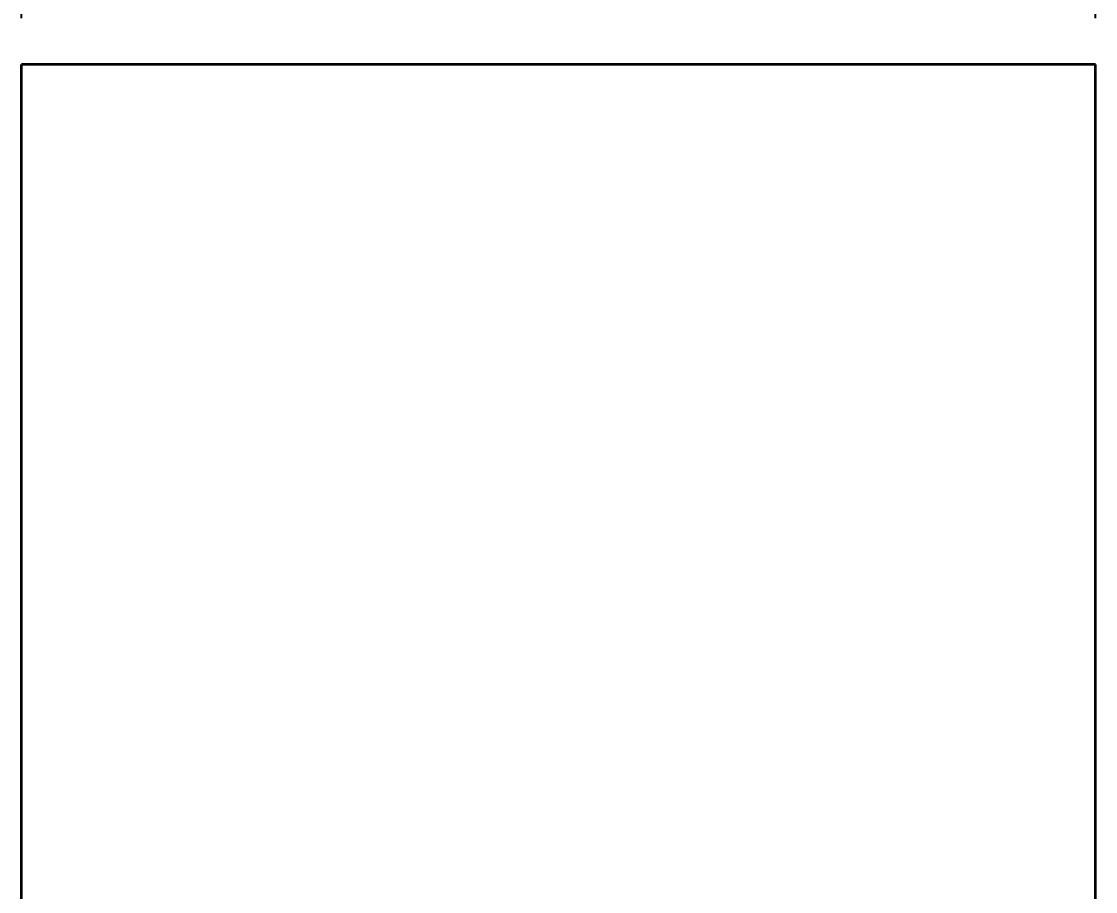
# Model space of a CAD drawing. Header units: millimetres. Extents: x -148 to 148, y -105 to 105.
# Drawn here: x -45.45 to -30.95, y 68.76 to 80.51 of the extents above; entities that cross this region are included whole.
import ezdxf

# ---------------------------------------------------------------- set-up
doc = ezdxf.new("R2010")
doc.units = ezdxf.units.MM
doc.header["$PDSIZE"] = -5
doc.layers.add('尺寸线层', color=3, linetype='Continuous', lineweight=18)
doc.layers.add('粗实线层', color=7, linetype='Continuous', lineweight=35)
doc.styles.get("Standard").update_dxf_attribs({"font": 'txt.shx'})
doc.dimstyles.get("Standard").update_dxf_attribs({"dimtxt": 0.18, "dimasz": 0.18, "dimexe": 0.18, "dimexo": 0.0625, "dimgap": 0.09, "dimtad": 0, "dimtih": 1, "dimtoh": 1, "dimdec": 4, "dimzin": 0, "dimdsep": 46, "dimtxsty": 'Standard', "dimcen": 0.09, "dimdle": 0.36, "dimadec": 0, "dimazin": 0, "dimtfac": 1, "dimtdec": 4, "dimtofl": 0, "dimtmove": 0, "dimatfit": 3, "dimfxl": 1, "dimtolj": 1, "dimarcsym": 0})

# ---------------------------------------------------------------- blocks, each defined once
blk = doc.blocks.new('*X12')
at = {"layer": 'Defpoints', "color": 0, "transparency": 16777216}
for p in [(-30.946, 84.034), (-45.446, 79.927), (-30.946, 79.927)]:
    blk.add_point(p, dxfattribs=at)
at = {"layer": '尺寸线层', "color": 0, "linetype": 'Continuous', "lineweight": -2, "transparency": 16777216}
for p, q in [((-45.446, 80.552), (-45.446, 85.284)), ((-30.946, 80.552), (-30.946, 85.284)), ((-42.946, 84.034), (-33.446, 84.034))]:
    blk.add_line(p, q, dxfattribs=at)
at = {"layer": '尺寸线层', "color": 0, "transparency": 16777216}
for points in [[(-42.946, 84.45), (-42.946, 83.617), (-45.446, 84.034)], [(-33.446, 84.45), (-33.446, 83.617), (-30.946, 84.034)]]:
    blk.add_solid(points, dxfattribs=at)
at = {"layer": '尺寸线层', "color": 0, "transparency": 16777216, "insert": (-39.236, 89.081), "char_height": 2.5, "width": 9.64286, "attachment_point": 5, "bg_fill": 3, "box_fill_scale": 1.1, "bg_fill_color": 256, "bg_fill_true_color": 13158600, "bg_fill_transparency": 0}
blk.add_mtext('\\A1;14,5', dxfattribs=at)

msp = doc.modelspace()

# ---------------------------------------------------------------- linework, layer by layer
at = {"layer": '粗实线层', "color": 7, "lineweight": 35, "ltscale": 0.4075}
for p, q in [((-45.446, 63.627), (-45.446, 79.927)), ((-30.946, 63.627), (-30.946, 79.927))]:
    msp.add_line(p, q, dxfattribs=at)
at = {"layer": '粗实线层', "color": 7, "lineweight": 35, "ltscale": 0.3625}
msp.add_line((-30.946, 79.927), (-45.446, 79.927), dxfattribs=at)
at = {"layer": '粗实线层', "color": 7, "lineweight": 35, "ltscale": 0.00236}
msp.add_line((-42.538, 79.927), (-42.632, 79.927), dxfattribs=at)
at = {"layer": '粗实线层', "color": 7, "lineweight": 35, "ltscale": 0.000133133}
msp.add_line((-42.533, 79.927), (-42.538, 79.927), dxfattribs=at)
at = {"layer": '粗实线层', "color": 7, "lineweight": 35, "ltscale": 0.000124359}
msp.add_line((-42.528, 79.927), (-42.533, 79.927), dxfattribs=at)
at = {"layer": '粗实线层', "color": 7, "lineweight": 35, "ltscale": 0.000115967}
msp.add_line((-42.523, 79.927), (-42.528, 79.927), dxfattribs=at)
at = {"layer": '粗实线层', "color": 7, "lineweight": 35, "ltscale": 0.000107193}
msp.add_line((-42.519, 79.927), (-42.523, 79.927), dxfattribs=at)
at = {"layer": '粗实线层', "color": 7, "lineweight": 35, "ltscale": 9.86099e-05}
for p, q in [((-42.515, 79.927), (-42.519, 79.927)), ((-37.839, 79.927), (-37.842, 79.927))]:
    msp.add_line(p, q, dxfattribs=at)
at = {"layer": '粗实线层', "color": 7, "lineweight": 35, "ltscale": 9.02176e-05}
msp.add_line((-42.511, 79.927), (-42.515, 79.927), dxfattribs=at)
at = {"layer": '粗实线层', "color": 7, "lineweight": 35, "ltscale": 8.14438e-05}
msp.add_line((-42.508, 79.927), (-42.511, 79.927), dxfattribs=at)
at = {"layer": '粗实线层', "color": 7, "lineweight": 35, "ltscale": 7.30515e-05}
msp.add_line((-42.505, 79.927), (-42.508, 79.927), dxfattribs=at)
at = {"layer": '粗实线层', "color": 7, "lineweight": 35, "ltscale": 6.42777e-05}
msp.add_line((-42.503, 79.927), (-42.505, 79.927), dxfattribs=at)
at = {"layer": '粗实线层', "color": 7, "lineweight": 35, "ltscale": 5.58853e-05}
msp.add_line((-42.5, 79.927), (-42.503, 79.927), dxfattribs=at)
at = {"layer": '粗实线层', "color": 7, "lineweight": 35, "ltscale": 5.18799e-05}
msp.add_line((-42.498, 79.927), (-42.5, 79.927), dxfattribs=at)
at = {"layer": '粗实线层', "color": 7, "lineweight": 35, "ltscale": 5.26428e-05}
msp.add_line((-42.496, 79.927), (-42.498, 79.927), dxfattribs=at)
at = {"layer": '粗实线层', "color": 7, "lineweight": 35, "ltscale": 5.37872e-05}
msp.add_line((-42.494, 79.927), (-42.496, 79.927), dxfattribs=at)
at = {"layer": '粗实线层', "color": 7, "lineweight": 35, "ltscale": 5.43594e-05}
msp.add_line((-42.492, 79.927), (-42.494, 79.927), dxfattribs=at)
at = {"layer": '粗实线层', "color": 7, "lineweight": 35, "ltscale": 5.55038e-05}
msp.add_line((-42.49, 79.927), (-42.492, 79.927), dxfattribs=at)
at = {"layer": '粗实线层', "color": 7, "lineweight": 35, "ltscale": 5.6076e-05}
msp.add_line((-42.487, 79.927), (-42.49, 79.927), dxfattribs=at)
at = {"layer": '粗实线层', "color": 7, "lineweight": 35, "ltscale": 5.70297e-05}
for p, q in [((-42.485, 79.927), (-42.487, 79.927)), ((-37.739, 79.927), (-37.741, 79.927)), ((-35.754, 79.927), (-35.757, 79.927))]:
    msp.add_line(p, q, dxfattribs=at)
at = {"layer": '粗实线层', "color": 7, "lineweight": 35, "ltscale": 5.79834e-05}
msp.add_line((-42.483, 79.927), (-42.485, 79.927), dxfattribs=at)
at = {"layer": '粗实线层', "color": 7, "lineweight": 35, "ltscale": 5.87463e-05}
msp.add_line((-42.48, 79.927), (-42.483, 79.927), dxfattribs=at)
at = {"layer": '粗实线层', "color": 7, "lineweight": 35, "ltscale": 5.97e-05}
msp.add_line((-42.478, 79.927), (-42.48, 79.927), dxfattribs=at)
at = {"layer": '粗实线层', "color": 7, "lineweight": 35, "ltscale": 0.009483}
msp.add_line((-42.099, 79.927), (-42.478, 79.927), dxfattribs=at)
at = {"layer": '粗实线层', "color": 7, "lineweight": 35, "ltscale": 0.001244}
msp.add_line((-42.049, 79.927), (-42.099, 79.927), dxfattribs=at)
at = {"layer": '粗实线层', "color": 7, "lineweight": 35, "ltscale": 0.009612}
msp.add_line((-41.664, 79.927), (-42.049, 79.927), dxfattribs=at)
at = {"layer": '粗实线层', "color": 7, "lineweight": 35, "ltscale": 0.000120163}
msp.add_line((-41.66, 79.927), (-41.664, 79.927), dxfattribs=at)
at = {"layer": '粗实线层', "color": 7, "lineweight": 35, "ltscale": 0.000137329}
for p, q in [((-41.654, 79.927), (-41.66, 79.927)), ((-37.968, 79.927), (-37.974, 79.927)), ((-37.895, 79.927), (-37.9, 79.927))]:
    msp.add_line(p, q, dxfattribs=at)
at = {"layer": '粗实线层', "color": 7, "lineweight": 35, "ltscale": 0.000154305}
for p, q in [((-41.648, 79.927), (-41.654, 79.927)), ((-37.509, 79.927), (-37.515, 79.927))]:
    msp.add_line(p, q, dxfattribs=at)
at = {"layer": '粗实线层', "color": 7, "lineweight": 35, "ltscale": 0.000171661}
msp.add_line((-41.641, 79.927), (-41.648, 79.927), dxfattribs=at)
at = {"layer": '粗实线层', "color": 7, "lineweight": 35, "ltscale": 0.000188828}
msp.add_line((-41.634, 79.927), (-41.641, 79.927), dxfattribs=at)
at = {"layer": '粗实线层', "color": 7, "lineweight": 35, "ltscale": 0.000205994}
for p, q in [((-41.625, 79.927), (-41.634, 79.927)), ((-39.559, 79.927), (-39.568, 79.927))]:
    msp.add_line(p, q, dxfattribs=at)
at = {"layer": '粗实线层', "color": 7, "lineweight": 35, "ltscale": 0.00022316}
msp.add_line((-41.616, 79.927), (-41.625, 79.927), dxfattribs=at)
at = {"layer": '粗实线层', "color": 7, "lineweight": 35, "ltscale": 0.000240326}
msp.add_line((-41.607, 79.927), (-41.616, 79.927), dxfattribs=at)
at = {"layer": '粗实线层', "color": 7, "lineweight": 35, "ltscale": 0.000257301}
msp.add_line((-41.597, 79.927), (-41.607, 79.927), dxfattribs=at)
at = {"layer": '粗实线层', "color": 7, "lineweight": 35, "ltscale": 0.000274658}
msp.add_line((-41.586, 79.927), (-41.597, 79.927), dxfattribs=at)
at = {"layer": '粗实线层', "color": 7, "lineweight": 35, "ltscale": 0.002703}
msp.add_line((-41.477, 79.927), (-41.586, 79.927), dxfattribs=at)
at = {"layer": '粗实线层', "color": 7, "lineweight": 35, "ltscale": 2.91824e-05}
for p, q in [((-41.092, 79.927), (-41.093, 79.927)), ((-34.311, 79.927), (-34.312, 79.927))]:
    msp.add_line(p, q, dxfattribs=at)
at = {"layer": '粗实线层', "color": 7, "lineweight": 35, "ltscale": 8.75473e-05}
for p, q in [((-41.089, 79.927), (-41.092, 79.927)), ((-34.312, 79.927), (-34.316, 79.927))]:
    msp.add_line(p, q, dxfattribs=at)
at = {"layer": '粗实线层', "color": 7, "lineweight": 35, "ltscale": 0.000145912}
for p, q in [((-41.083, 79.927), (-41.089, 79.927)), ((-34.316, 79.927), (-34.322, 79.927))]:
    msp.add_line(p, q, dxfattribs=at)
at = {"layer": '粗实线层', "color": 7, "lineweight": 35, "ltscale": 0.000203896}
msp.add_line((-41.075, 79.927), (-41.083, 79.927), dxfattribs=at)
at = {"layer": '粗实线层', "color": 7, "lineweight": 35, "ltscale": 0.000262642}
msp.add_line((-41.064, 79.927), (-41.075, 79.927), dxfattribs=at)
at = {"layer": '粗实线层', "color": 7, "lineweight": 35, "ltscale": 0.000320816}
for p, q in [((-41.051, 79.927), (-41.064, 79.927)), ((-34.34, 79.927), (-34.353, 79.927))]:
    msp.add_line(p, q, dxfattribs=at)
at = {"layer": '粗实线层', "color": 7, "lineweight": 35, "ltscale": 0.00037899}
msp.add_line((-41.036, 79.927), (-41.051, 79.927), dxfattribs=at)
at = {"layer": '粗实线层', "color": 7, "lineweight": 35, "ltscale": 0.000437546}
for p, q in [((-41.019, 79.927), (-41.036, 79.927)), ((-34.368, 79.927), (-34.386, 79.927))]:
    msp.add_line(p, q, dxfattribs=at)
at = {"layer": '粗实线层', "color": 7, "lineweight": 35, "ltscale": 0.00049572}
msp.add_line((-40.999, 79.927), (-41.019, 79.927), dxfattribs=at)
at = {"layer": '粗实线层', "color": 7, "lineweight": 35, "ltscale": 0.000536346}
msp.add_line((-40.981, 79.927), (-41.002, 79.927), dxfattribs=at)
at = {"layer": '粗实线层', "color": 7, "lineweight": 35, "ltscale": 0.002022}
msp.add_line((-40.9, 79.927), (-40.981, 79.927), dxfattribs=at)
at = {"layer": '粗实线层', "color": 7, "lineweight": 35, "ltscale": 0.001937}
msp.add_line((-40.822, 79.927), (-40.9, 79.927), dxfattribs=at)
at = {"layer": '粗实线层', "color": 7, "lineweight": 35, "ltscale": 0.001852}
msp.add_line((-40.748, 79.927), (-40.822, 79.927), dxfattribs=at)
at = {"layer": '粗实线层', "color": 7, "lineweight": 35, "ltscale": 0.001767}
msp.add_line((-40.678, 79.927), (-40.748, 79.927), dxfattribs=at)
at = {"layer": '粗实线层', "color": 7, "lineweight": 35, "ltscale": 0.001682}
msp.add_line((-40.61, 79.927), (-40.678, 79.927), dxfattribs=at)
at = {"layer": '粗实线层', "color": 7, "lineweight": 35, "ltscale": 0.001597}
msp.add_line((-40.546, 79.927), (-40.61, 79.927), dxfattribs=at)
at = {"layer": '粗实线层', "color": 7, "lineweight": 35, "ltscale": 0.001511}
msp.add_line((-40.486, 79.927), (-40.546, 79.927), dxfattribs=at)
at = {"layer": '粗实线层', "color": 7, "lineweight": 35, "ltscale": 0.001426}
msp.add_line((-40.429, 79.927), (-40.486, 79.927), dxfattribs=at)
at = {"layer": '粗实线层', "color": 7, "lineweight": 35, "ltscale": 0.001341}
msp.add_line((-40.375, 79.927), (-40.429, 79.927), dxfattribs=at)
at = {"layer": '粗实线层', "color": 7, "lineweight": 35, "ltscale": 0.001256}
msp.add_line((-40.325, 79.927), (-40.375, 79.927), dxfattribs=at)
at = {"layer": '粗实线层', "color": 7, "lineweight": 35, "ltscale": 0.001153}
msp.add_line((-40.279, 79.927), (-40.325, 79.927), dxfattribs=at)
at = {"layer": '粗实线层', "color": 7, "lineweight": 35, "ltscale": 0.001031}
msp.add_line((-40.238, 79.927), (-40.279, 79.927), dxfattribs=at)
at = {"layer": '粗实线层', "color": 7, "lineweight": 35, "ltscale": 0.000909996}
msp.add_line((-40.201, 79.927), (-40.238, 79.927), dxfattribs=at)
at = {"layer": '粗实线层', "color": 7, "lineweight": 35, "ltscale": 0.000788689}
msp.add_line((-40.17, 79.927), (-40.201, 79.927), dxfattribs=at)
at = {"layer": '粗实线层', "color": 7, "lineweight": 35, "ltscale": 0.000667572}
msp.add_line((-40.143, 79.927), (-40.17, 79.927), dxfattribs=at)
at = {"layer": '粗实线层', "color": 7, "lineweight": 35, "ltscale": 0.000546074}
msp.add_line((-40.121, 79.927), (-40.143, 79.927), dxfattribs=at)
at = {"layer": '粗实线层', "color": 7, "lineweight": 35, "ltscale": 0.000424767}
msp.add_line((-40.104, 79.927), (-40.121, 79.927), dxfattribs=at)
at = {"layer": '粗实线层', "color": 7, "lineweight": 35, "ltscale": 0.000303268}
msp.add_line((-40.092, 79.927), (-40.104, 79.927), dxfattribs=at)
at = {"layer": '粗实线层', "color": 7, "lineweight": 35, "ltscale": 0.000181961}
msp.add_line((-40.085, 79.927), (-40.092, 79.927), dxfattribs=at)
at = {"layer": '粗实线层', "color": 7, "lineweight": 35, "ltscale": 6.08444e-05}
msp.add_line((-40.082, 79.927), (-40.085, 79.927), dxfattribs=at)
at = {"layer": '粗实线层', "color": 7, "lineweight": 35, "ltscale": 3.03268e-05}
for p, q in [((-39.797, 79.927), (-39.798, 79.927)), ((-37.733, 79.927), (-37.734, 79.927))]:
    msp.add_line(p, q, dxfattribs=at)
at = {"layer": '粗实线层', "color": 7, "lineweight": 35, "ltscale": 5.0354e-05}
for p, q in [((-39.794, 79.927), (-39.797, 79.927)), ((-37.737, 79.927), (-37.739, 79.927))]:
    msp.add_line(p, q, dxfattribs=at)
at = {"layer": '粗实线层', "color": 7, "lineweight": 35, "ltscale": 7.01904e-05}
msp.add_line((-39.792, 79.927), (-39.794, 79.927), dxfattribs=at)
at = {"layer": '粗实线层', "color": 7, "lineweight": 35, "ltscale": 9.05991e-05}
for p, q in [((-39.788, 79.927), (-39.792, 79.927)), ((-39.274, 79.927), (-39.278, 79.927))]:
    msp.add_line(p, q, dxfattribs=at)
at = {"layer": '粗实线层', "color": 7, "lineweight": 35, "ltscale": 0.000110626}
for p, q in [((-39.784, 79.927), (-39.788, 79.927)), ((-39.529, 79.927), (-39.534, 79.927)), ((-39.294, 79.927), (-39.298, 79.927)), ((-37.951, 79.927), (-37.955, 79.927)), ((-37.875, 79.927), (-37.88, 79.927))]:
    msp.add_line(p, q, dxfattribs=at)
at = {"layer": '粗实线层', "color": 7, "lineweight": 35, "ltscale": 0.000130653}
for p, q in [((-39.778, 79.927), (-39.784, 79.927)), ((-39.534, 79.927), (-39.539, 79.927)), ((-37.889, 79.927), (-37.895, 79.927))]:
    msp.add_line(p, q, dxfattribs=at)
at = {"layer": '粗实线层', "color": 7, "lineweight": 35, "ltscale": 0.000150871}
for p, q in [((-39.772, 79.927), (-39.778, 79.927)), ((-39.539, 79.927), (-39.545, 79.927)), ((-37.906, 79.927), (-37.912, 79.927))]:
    msp.add_line(p, q, dxfattribs=at)
at = {"layer": '粗实线层', "color": 7, "lineweight": 35, "ltscale": 0.000171089}
for p, q in [((-39.766, 79.927), (-39.772, 79.927)), ((-39.545, 79.927), (-39.552, 79.927))]:
    msp.add_line(p, q, dxfattribs=at)
at = {"layer": '粗实线层', "color": 7, "lineweight": 35, "ltscale": 0.000191116}
msp.add_line((-39.758, 79.927), (-39.766, 79.927), dxfattribs=at)
at = {"layer": '粗实线层', "color": 7, "lineweight": 35, "ltscale": 0.000205803}
msp.add_line((-39.75, 79.927), (-39.758, 79.927), dxfattribs=at)
at = {"layer": '粗实线层', "color": 7, "lineweight": 35, "ltscale": 0.000215149}
for p, q in [((-39.741, 79.927), (-39.75, 79.927)), ((-39.568, 79.927), (-39.576, 79.927))]:
    msp.add_line(p, q, dxfattribs=at)
at = {"layer": '粗实线层', "color": 7, "lineweight": 35, "ltscale": 0.000224495}
msp.add_line((-39.732, 79.927), (-39.741, 79.927), dxfattribs=at)
at = {"layer": '粗实线层', "color": 7, "lineweight": 35, "ltscale": 0.000234032}
for p, q in [((-39.723, 79.927), (-39.732, 79.927)), ((-39.585, 79.927), (-39.595, 79.927))]:
    msp.add_line(p, q, dxfattribs=at)
at = {"layer": '粗实线层', "color": 7, "lineweight": 35, "ltscale": 0.000243378}
msp.add_line((-39.713, 79.927), (-39.723, 79.927), dxfattribs=at)
at = {"layer": '粗实线层', "color": 7, "lineweight": 35, "ltscale": 0.000252724}
for p, q in [((-39.703, 79.927), (-39.713, 79.927)), ((-39.604, 79.927), (-39.614, 79.927))]:
    msp.add_line(p, q, dxfattribs=at)
at = {"layer": '粗实线层', "color": 7, "lineweight": 35, "ltscale": 0.00026226}
for p, q in [((-39.692, 79.927), (-39.703, 79.927)), ((-39.614, 79.927), (-39.625, 79.927))]:
    msp.add_line(p, q, dxfattribs=at)
at = {"layer": '粗实线层', "color": 7, "lineweight": 35, "ltscale": 0.000271416}
for p, q in [((-39.682, 79.927), (-39.692, 79.927)), ((-39.625, 79.927), (-39.636, 79.927))]:
    msp.add_line(p, q, dxfattribs=at)
at = {"layer": '粗实线层', "color": 7, "lineweight": 35, "ltscale": 0.000280952}
for p, q in [((-39.67, 79.927), (-39.682, 79.927)), ((-39.636, 79.927), (-39.647, 79.927))]:
    msp.add_line(p, q, dxfattribs=at)
at = {"layer": '粗实线层', "color": 7, "lineweight": 35, "ltscale": 0.000290298}
for p, q in [((-39.659, 79.927), (-39.67, 79.927)), ((-39.647, 79.927), (-39.659, 79.927))]:
    msp.add_line(p, q, dxfattribs=at)
at = {"layer": '粗实线层', "color": 7, "lineweight": 35, "ltscale": 0.000243187}
msp.add_line((-39.595, 79.927), (-39.604, 79.927), dxfattribs=at)
at = {"layer": '粗实线层', "color": 7, "lineweight": 35, "ltscale": 0.000224686}
msp.add_line((-39.576, 79.927), (-39.585, 79.927), dxfattribs=at)
at = {"layer": '粗实线层', "color": 7, "lineweight": 35, "ltscale": 0.000190926}
msp.add_line((-39.552, 79.927), (-39.559, 79.927), dxfattribs=at)
at = {"layer": '粗实线层', "color": 7, "lineweight": 35, "ltscale": 9.04083e-05}
for p, q in [((-39.526, 79.927), (-39.529, 79.927)), ((-37.459, 79.927), (-37.463, 79.927))]:
    msp.add_line(p, q, dxfattribs=at)
at = {"layer": '粗实线层', "color": 7, "lineweight": 35, "ltscale": 7.05719e-05}
msp.add_line((-39.523, 79.927), (-39.526, 79.927), dxfattribs=at)
at = {"layer": '粗实线层', "color": 7, "lineweight": 35, "ltscale": 5.01633e-05}
msp.add_line((-39.521, 79.927), (-39.523, 79.927), dxfattribs=at)
at = {"layer": '粗实线层', "color": 7, "lineweight": 35, "ltscale": 3.01361e-05}
msp.add_line((-39.52, 79.927), (-39.521, 79.927), dxfattribs=at)
at = {"layer": '粗实线层', "color": 7, "lineweight": 35, "ltscale": 2.61307e-05}
msp.add_line((-39.341, 79.927), (-39.342, 79.927), dxfattribs=at)
at = {"layer": '粗实线层', "color": 7, "lineweight": 35, "ltscale": 4.36783e-05}
msp.add_line((-39.339, 79.927), (-39.341, 79.927), dxfattribs=at)
at = {"layer": '粗实线层', "color": 7, "lineweight": 35, "ltscale": 6.10352e-05}
msp.add_line((-39.337, 79.927), (-39.339, 79.927), dxfattribs=at)
at = {"layer": '粗实线层', "color": 7, "lineweight": 35, "ltscale": 7.82013e-05}
msp.add_line((-39.334, 79.927), (-39.337, 79.927), dxfattribs=at)
at = {"layer": '粗实线层', "color": 7, "lineweight": 35, "ltscale": 9.59396e-05}
msp.add_line((-39.33, 79.927), (-39.334, 79.927), dxfattribs=at)
at = {"layer": '粗实线层', "color": 7, "lineweight": 35, "ltscale": 0.000113297}
for p, q in [((-39.325, 79.927), (-39.33, 79.927)), ((-37.942, 79.927), (-37.946, 79.927))]:
    msp.add_line(p, q, dxfattribs=at)
at = {"layer": '粗实线层', "color": 7, "lineweight": 35, "ltscale": 0.000130844}
msp.add_line((-39.32, 79.927), (-39.325, 79.927), dxfattribs=at)
at = {"layer": '粗实线层', "color": 7, "lineweight": 35, "ltscale": 0.00014801}
msp.add_line((-39.314, 79.927), (-39.32, 79.927), dxfattribs=at)
at = {"layer": '粗实线层', "color": 7, "lineweight": 35, "ltscale": 0.000165749}
msp.add_line((-39.307, 79.927), (-39.314, 79.927), dxfattribs=at)
at = {"layer": '粗实线层', "color": 7, "lineweight": 35, "ltscale": 0.000118637}
for p, q in [((-39.303, 79.927), (-39.307, 79.927)), ((-37.923, 79.927), (-37.928, 79.927))]:
    msp.add_line(p, q, dxfattribs=at)
at = {"layer": '粗实线层', "color": 7, "lineweight": 35, "ltscale": 0.000114632}
for p, q in [((-39.298, 79.927), (-39.303, 79.927)), ((-37.937, 79.927), (-37.942, 79.927))]:
    msp.add_line(p, q, dxfattribs=at)
at = {"layer": '粗实线层', "color": 7, "lineweight": 35, "ltscale": 0.000106621}
msp.add_line((-39.289, 79.927), (-39.294, 79.927), dxfattribs=at)
at = {"layer": '粗实线层', "color": 7, "lineweight": 35, "ltscale": 0.000102615}
for p, q in [((-39.285, 79.927), (-39.289, 79.927)), ((-37.851, 79.927), (-37.855, 79.927))]:
    msp.add_line(p, q, dxfattribs=at)
at = {"layer": '粗实线层', "color": 7, "lineweight": 35, "ltscale": 9.84192e-05}
msp.add_line((-39.281, 79.927), (-39.285, 79.927), dxfattribs=at)
at = {"layer": '粗实线层', "color": 7, "lineweight": 35, "ltscale": 9.46045e-05}
for p, q in [((-39.278, 79.927), (-39.281, 79.927)), ((-37.827, 79.927), (-37.831, 79.927))]:
    msp.add_line(p, q, dxfattribs=at)
at = {"layer": '粗实线层', "color": 7, "lineweight": 35, "ltscale": 8.64029e-05}
msp.add_line((-39.27, 79.927), (-39.274, 79.927), dxfattribs=at)
at = {"layer": '粗实线层', "color": 7, "lineweight": 35, "ltscale": 8.23975e-05}
msp.add_line((-39.267, 79.927), (-39.27, 79.927), dxfattribs=at)
at = {"layer": '粗实线层', "color": 7, "lineweight": 35, "ltscale": 0.00013485}
msp.add_line((-39.262, 79.927), (-39.267, 79.927), dxfattribs=at)
at = {"layer": '粗实线层', "color": 7, "lineweight": 35, "ltscale": 0.000135994}
msp.add_line((-39.256, 79.927), (-39.262, 79.927), dxfattribs=at)
at = {"layer": '粗实线层', "color": 7, "lineweight": 35, "ltscale": 0.00013752}
msp.add_line((-39.251, 79.927), (-39.256, 79.927), dxfattribs=at)
at = {"layer": '粗实线层', "color": 7, "lineweight": 35, "ltscale": 0.000138855}
msp.add_line((-39.245, 79.927), (-39.251, 79.927), dxfattribs=at)
at = {"layer": '粗实线层', "color": 7, "lineweight": 35, "ltscale": 0.000139999}
msp.add_line((-39.24, 79.927), (-39.245, 79.927), dxfattribs=at)
at = {"layer": '粗实线层', "color": 7, "lineweight": 35, "ltscale": 0.000141525}
msp.add_line((-39.234, 79.927), (-39.24, 79.927), dxfattribs=at)
at = {"layer": '粗实线层', "color": 7, "lineweight": 35, "ltscale": 0.00014286}
msp.add_line((-39.228, 79.927), (-39.234, 79.927), dxfattribs=at)
at = {"layer": '粗实线层', "color": 7, "lineweight": 35, "ltscale": 0.000144005}
msp.add_line((-39.223, 79.927), (-39.228, 79.927), dxfattribs=at)
at = {"layer": '粗实线层', "color": 7, "lineweight": 35, "ltscale": 0.000145531}
msp.add_line((-39.217, 79.927), (-39.223, 79.927), dxfattribs=at)
at = {"layer": '粗实线层', "color": 7, "lineweight": 35, "ltscale": 0.000146866}
msp.add_line((-39.211, 79.927), (-39.217, 79.927), dxfattribs=at)
at = {"layer": '粗实线层', "color": 7, "lineweight": 35, "ltscale": 0.000164223}
msp.add_line((-39.204, 79.927), (-39.211, 79.927), dxfattribs=at)
at = {"layer": '粗实线层', "color": 7, "lineweight": 35, "ltscale": 0.000197792}
for p, q in [((-39.196, 79.927), (-39.204, 79.927)), ((-37.987, 79.927), (-37.995, 79.927))]:
    msp.add_line(p, q, dxfattribs=at)
at = {"layer": '粗实线层', "color": 7, "lineweight": 35, "ltscale": 0.000231361}
msp.add_line((-39.187, 79.927), (-39.196, 79.927), dxfattribs=at)
at = {"layer": '粗实线层', "color": 7, "lineweight": 35, "ltscale": 0.00026474}
msp.add_line((-39.176, 79.927), (-39.187, 79.927), dxfattribs=at)
at = {"layer": '粗实线层', "color": 7, "lineweight": 35, "ltscale": 0.000298309}
for p, q in [((-39.165, 79.927), (-39.176, 79.927)), ((-38.035, 79.927), (-38.047, 79.927))]:
    msp.add_line(p, q, dxfattribs=at)
at = {"layer": '粗实线层', "color": 7, "lineweight": 35, "ltscale": 0.000331879}
msp.add_line((-39.151, 79.927), (-39.165, 79.927), dxfattribs=at)
at = {"layer": '粗实线层', "color": 7, "lineweight": 35, "ltscale": 0.000365448}
msp.add_line((-39.137, 79.927), (-39.151, 79.927), dxfattribs=at)
at = {"layer": '粗实线层', "color": 7, "lineweight": 35, "ltscale": 0.000398827}
msp.add_line((-39.121, 79.927), (-39.137, 79.927), dxfattribs=at)
at = {"layer": '粗实线层', "color": 7, "lineweight": 35, "ltscale": 0.000432396}
msp.add_line((-39.103, 79.927), (-39.121, 79.927), dxfattribs=at)
at = {"layer": '粗实线层', "color": 7, "lineweight": 35, "ltscale": 0.000465965}
msp.add_line((-39.085, 79.927), (-39.103, 79.927), dxfattribs=at)
at = {"layer": '粗实线层', "color": 7, "lineweight": 35, "ltscale": 0.025946}
msp.add_line((-38.047, 79.927), (-39.085, 79.927), dxfattribs=at)
at = {"layer": '粗实线层', "color": 7, "lineweight": 35, "ltscale": 0.000278282}
msp.add_line((-38.024, 79.927), (-38.035, 79.927), dxfattribs=at)
at = {"layer": '粗实线层', "color": 7, "lineweight": 35, "ltscale": 0.000258064}
msp.add_line((-38.014, 79.927), (-38.024, 79.927), dxfattribs=at)
at = {"layer": '粗实线层', "color": 7, "lineweight": 35, "ltscale": 0.000238037}
msp.add_line((-38.004, 79.927), (-38.014, 79.927), dxfattribs=at)
at = {"layer": '粗实线层', "color": 7, "lineweight": 35, "ltscale": 0.000217819}
msp.add_line((-37.995, 79.927), (-38.004, 79.927), dxfattribs=at)
at = {"layer": '粗实线层', "color": 7, "lineweight": 35, "ltscale": 0.000177765}
msp.add_line((-37.98, 79.927), (-37.987, 79.927), dxfattribs=at)
at = {"layer": '粗实线层', "color": 7, "lineweight": 35, "ltscale": 0.000157547}
for p, q in [((-37.974, 79.927), (-37.98, 79.927)), ((-37.912, 79.927), (-37.918, 79.927))]:
    msp.add_line(p, q, dxfattribs=at)
at = {"layer": '粗实线层', "color": 7, "lineweight": 35, "ltscale": 0.000117302}
for p, q in [((-37.964, 79.927), (-37.968, 79.927)), ((-37.928, 79.927), (-37.932, 79.927)), ((-37.88, 79.927), (-37.884, 79.927))]:
    msp.add_line(p, q, dxfattribs=at)
at = {"layer": '粗实线层', "color": 7, "lineweight": 35, "ltscale": 0.000107956}
msp.add_line((-37.959, 79.927), (-37.964, 79.927), dxfattribs=at)
at = {"layer": '粗实线层', "color": 7, "lineweight": 35, "ltscale": 0.000109291}
msp.add_line((-37.955, 79.927), (-37.959, 79.927), dxfattribs=at)
at = {"layer": '粗实线层', "color": 7, "lineweight": 35, "ltscale": 0.000111961}
msp.add_line((-37.946, 79.927), (-37.951, 79.927), dxfattribs=at)
at = {"layer": '粗实线层', "color": 7, "lineweight": 35, "ltscale": 0.000116158}
msp.add_line((-37.932, 79.927), (-37.937, 79.927), dxfattribs=at)
at = {"layer": '粗实线层', "color": 7, "lineweight": 35, "ltscale": 0.000119972}
msp.add_line((-37.918, 79.927), (-37.923, 79.927), dxfattribs=at)
at = {"layer": '粗实线层', "color": 7, "lineweight": 35, "ltscale": 0.000144196}
msp.add_line((-37.9, 79.927), (-37.906, 79.927), dxfattribs=at)
at = {"layer": '粗实线层', "color": 7, "lineweight": 35, "ltscale": 0.000124168}
msp.add_line((-37.884, 79.927), (-37.889, 79.927), dxfattribs=at)
at = {"layer": '粗实线层', "color": 7, "lineweight": 35, "ltscale": 0.000103951}
for p, q in [((-37.871, 79.927), (-37.875, 79.927)), ((-37.855, 79.927), (-37.859, 79.927))]:
    msp.add_line(p, q, dxfattribs=at)
at = {"layer": '粗实线层', "color": 7, "lineweight": 35, "ltscale": 9.72748e-05}
for p, q in [((-37.867, 79.927), (-37.871, 79.927)), ((-37.835, 79.927), (-37.839, 79.927))]:
    msp.add_line(p, q, dxfattribs=at)
at = {"layer": '粗实线层', "color": 7, "lineweight": 35, "ltscale": 0.00010643}
msp.add_line((-37.863, 79.927), (-37.867, 79.927), dxfattribs=at)
at = {"layer": '粗实线层', "color": 7, "lineweight": 35, "ltscale": 0.000105286}
msp.add_line((-37.859, 79.927), (-37.863, 79.927), dxfattribs=at)
at = {"layer": '粗实线层', "color": 7, "lineweight": 35, "ltscale": 0.000101089}
msp.add_line((-37.846, 79.927), (-37.851, 79.927), dxfattribs=at)
at = {"layer": '粗实线层', "color": 7, "lineweight": 35, "ltscale": 9.99451e-05}
msp.add_line((-37.842, 79.927), (-37.846, 79.927), dxfattribs=at)
at = {"layer": '粗实线层', "color": 7, "lineweight": 35, "ltscale": 9.57489e-05}
msp.add_line((-37.831, 79.927), (-37.835, 79.927), dxfattribs=at)
at = {"layer": '粗实线层', "color": 7, "lineweight": 35, "ltscale": 0.002078}
msp.add_line((-37.744, 79.927), (-37.827, 79.927), dxfattribs=at)
at = {"layer": '粗实线层', "color": 7, "lineweight": 35, "ltscale": 6.35147e-05}
msp.add_line((-37.741, 79.927), (-37.744, 79.927), dxfattribs=at)
at = {"layer": '粗实线层', "color": 7, "lineweight": 35, "ltscale": 4.34875e-05}
msp.add_line((-37.735, 79.927), (-37.737, 79.927), dxfattribs=at)
at = {"layer": '粗实线层', "color": 7, "lineweight": 35, "ltscale": 3.68118e-05}
msp.add_line((-37.734, 79.927), (-37.735, 79.927), dxfattribs=at)
at = {"layer": '粗实线层', "color": 7, "lineweight": 35, "ltscale": 0.003687}
msp.add_line((-37.545, 79.927), (-37.693, 79.927), dxfattribs=at)
at = {"layer": '粗实线层', "color": 7, "lineweight": 35, "ltscale": 0.00020771}
msp.add_line((-37.537, 79.927), (-37.545, 79.927), dxfattribs=at)
at = {"layer": '粗实线层', "color": 7, "lineweight": 35, "ltscale": 0.00019455}
msp.add_line((-37.529, 79.927), (-37.537, 79.927), dxfattribs=at)
at = {"layer": '粗实线层', "color": 7, "lineweight": 35, "ltscale": 0.000181007}
msp.add_line((-37.522, 79.927), (-37.529, 79.927), dxfattribs=at)
at = {"layer": '粗实线层', "color": 7, "lineweight": 35, "ltscale": 0.000167465}
msp.add_line((-37.515, 79.927), (-37.522, 79.927), dxfattribs=at)
at = {"layer": '粗实线层', "color": 7, "lineweight": 35, "ltscale": 0.000140762}
msp.add_line((-37.504, 79.927), (-37.509, 79.927), dxfattribs=at)
at = {"layer": '粗实线层', "color": 7, "lineweight": 35, "ltscale": 0.000127411}
msp.add_line((-37.499, 79.927), (-37.504, 79.927), dxfattribs=at)
at = {"layer": '粗实线层', "color": 7, "lineweight": 35, "ltscale": 0.000114059}
msp.add_line((-37.494, 79.927), (-37.499, 79.927), dxfattribs=at)
at = {"layer": '粗实线层', "color": 7, "lineweight": 35, "ltscale": 0.000100517}
msp.add_line((-37.49, 79.927), (-37.494, 79.927), dxfattribs=at)
at = {"layer": '粗实线层', "color": 7, "lineweight": 35, "ltscale": 8.71658e-05}
msp.add_line((-37.486, 79.927), (-37.49, 79.927), dxfattribs=at)
at = {"layer": '粗实线层', "color": 7, "lineweight": 35, "ltscale": 8.10623e-05}
msp.add_line((-37.483, 79.927), (-37.486, 79.927), dxfattribs=at)
at = {"layer": '粗实线层', "color": 7, "lineweight": 35, "ltscale": 8.25882e-05}
msp.add_line((-37.48, 79.927), (-37.483, 79.927), dxfattribs=at)
at = {"layer": '粗实线层', "color": 7, "lineweight": 35, "ltscale": 8.37326e-05}
msp.add_line((-37.477, 79.927), (-37.48, 79.927), dxfattribs=at)
at = {"layer": '粗实线层', "color": 7, "lineweight": 35, "ltscale": 8.50677e-05}
msp.add_line((-37.473, 79.927), (-37.477, 79.927), dxfattribs=at)
at = {"layer": '粗实线层', "color": 7, "lineweight": 35, "ltscale": 8.65936e-05}
msp.add_line((-37.47, 79.927), (-37.473, 79.927), dxfattribs=at)
at = {"layer": '粗实线层', "color": 7, "lineweight": 35, "ltscale": 8.7738e-05}
msp.add_line((-37.466, 79.927), (-37.47, 79.927), dxfattribs=at)
at = {"layer": '粗实线层', "color": 7, "lineweight": 35, "ltscale": 8.92639e-05}
msp.add_line((-37.463, 79.927), (-37.466, 79.927), dxfattribs=at)
at = {"layer": '粗实线层', "color": 7, "lineweight": 35, "ltscale": 9.19342e-05}
msp.add_line((-37.455, 79.927), (-37.459, 79.927), dxfattribs=at)
at = {"layer": '粗实线层', "color": 7, "lineweight": 35, "ltscale": 9.32694e-05}
msp.add_line((-37.452, 79.927), (-37.455, 79.927), dxfattribs=at)
at = {"layer": '粗实线层', "color": 7, "lineweight": 35, "ltscale": 0.014816}
msp.add_line((-36.859, 79.927), (-37.452, 79.927), dxfattribs=at)
at = {"layer": '粗实线层', "color": 7, "lineweight": 35, "ltscale": 0.001944}
msp.add_line((-36.781, 79.927), (-36.859, 79.927), dxfattribs=at)
at = {"layer": '粗实线层', "color": 7, "lineweight": 35, "ltscale": 0.015018}
msp.add_line((-36.18, 79.927), (-36.781, 79.927), dxfattribs=at)
at = {"layer": '粗实线层', "color": 7, "lineweight": 35, "ltscale": 0.000187683}
msp.add_line((-36.173, 79.927), (-36.18, 79.927), dxfattribs=at)
at = {"layer": '粗实线层', "color": 7, "lineweight": 35, "ltscale": 0.000214767}
msp.add_line((-36.164, 79.927), (-36.173, 79.927), dxfattribs=at)
at = {"layer": '粗实线层', "color": 7, "lineweight": 35, "ltscale": 0.00024128}
msp.add_line((-36.155, 79.927), (-36.164, 79.927), dxfattribs=at)
at = {"layer": '粗实线层', "color": 7, "lineweight": 35, "ltscale": 0.000268173}
msp.add_line((-36.144, 79.927), (-36.155, 79.927), dxfattribs=at)
at = {"layer": '粗实线层', "color": 7, "lineweight": 35, "ltscale": 0.000294876}
msp.add_line((-36.132, 79.927), (-36.144, 79.927), dxfattribs=at)
at = {"layer": '粗实线层', "color": 7, "lineweight": 35, "ltscale": 0.00032196}
msp.add_line((-36.119, 79.927), (-36.132, 79.927), dxfattribs=at)
at = {"layer": '粗实线层', "color": 7, "lineweight": 35, "ltscale": 0.000348473}
msp.add_line((-36.105, 79.927), (-36.119, 79.927), dxfattribs=at)
at = {"layer": '粗实线层', "color": 7, "lineweight": 35, "ltscale": 0.000375557}
msp.add_line((-36.09, 79.927), (-36.105, 79.927), dxfattribs=at)
at = {"layer": '粗实线层', "color": 7, "lineweight": 35, "ltscale": 0.00040226}
msp.add_line((-36.074, 79.927), (-36.09, 79.927), dxfattribs=at)
at = {"layer": '粗实线层', "color": 7, "lineweight": 35, "ltscale": 0.000428963}
msp.add_line((-36.057, 79.927), (-36.074, 79.927), dxfattribs=at)
at = {"layer": '粗实线层', "color": 7, "lineweight": 35, "ltscale": 0.004224}
msp.add_line((-35.888, 79.927), (-36.057, 79.927), dxfattribs=at)
at = {"layer": '粗实线层', "color": 7, "lineweight": 35, "ltscale": 0.000871658}
msp.add_line((-35.773, 79.927), (-35.808, 79.927), dxfattribs=at)
at = {"layer": '粗实线层', "color": 7, "lineweight": 35, "ltscale": 0.000603294}
msp.add_line((-35.749, 79.927), (-35.773, 79.927), dxfattribs=at)
at = {"layer": '粗实线层', "color": 7, "lineweight": 35, "ltscale": 2.89917e-05}
msp.add_line((-35.76, 79.927), (-35.761, 79.927), dxfattribs=at)
at = {"layer": '粗实线层', "color": 7, "lineweight": 35, "ltscale": 3.8147e-05}
msp.add_line((-35.759, 79.927), (-35.76, 79.927), dxfattribs=at)
at = {"layer": '粗实线层', "color": 7, "lineweight": 35, "ltscale": 4.7493e-05}
msp.add_line((-35.757, 79.927), (-35.759, 79.927), dxfattribs=at)
at = {"layer": '粗实线层', "color": 7, "lineweight": 35, "ltscale": 6.63757e-05}
msp.add_line((-35.752, 79.927), (-35.754, 79.927), dxfattribs=at)
at = {"layer": '粗实线层', "color": 7, "lineweight": 35, "ltscale": 7.57217e-05}
msp.add_line((-35.749, 79.927), (-35.752, 79.927), dxfattribs=at)
at = {"layer": '粗实线层', "color": 7, "lineweight": 35, "ltscale": 0.000538444}
msp.add_line((-35.727, 79.927), (-35.749, 79.927), dxfattribs=at)
at = {"layer": '粗实线层', "color": 7, "lineweight": 35, "ltscale": 0.000542259}
msp.add_line((-35.705, 79.927), (-35.727, 79.927), dxfattribs=at)
at = {"layer": '粗实线层', "color": 7, "lineweight": 35, "ltscale": 0.000546455}
msp.add_line((-35.684, 79.927), (-35.705, 79.927), dxfattribs=at)
at = {"layer": '粗实线层', "color": 7, "lineweight": 35, "ltscale": 0.000550461}
msp.add_line((-35.662, 79.927), (-35.684, 79.927), dxfattribs=at)
at = {"layer": '粗实线层', "color": 7, "lineweight": 35, "ltscale": 0.000554466}
msp.add_line((-35.639, 79.927), (-35.662, 79.927), dxfattribs=at)
at = {"layer": '粗实线层', "color": 7, "lineweight": 35, "ltscale": 0.000558472}
msp.add_line((-35.617, 79.927), (-35.639, 79.927), dxfattribs=at)
at = {"layer": '粗实线层', "color": 7, "lineweight": 35, "ltscale": 0.000562477}
msp.add_line((-35.595, 79.927), (-35.617, 79.927), dxfattribs=at)
at = {"layer": '粗实线层', "color": 7, "lineweight": 35, "ltscale": 0.000566483}
msp.add_line((-35.572, 79.927), (-35.595, 79.927), dxfattribs=at)
at = {"layer": '粗实线层', "color": 7, "lineweight": 35, "ltscale": 0.000570679}
msp.add_line((-35.549, 79.927), (-35.572, 79.927), dxfattribs=at)
at = {"layer": '粗实线层', "color": 7, "lineweight": 35, "ltscale": 0.000574493}
msp.add_line((-35.526, 79.927), (-35.549, 79.927), dxfattribs=at)
at = {"layer": '粗实线层', "color": 7, "lineweight": 35, "ltscale": 0.000606728}
msp.add_line((-35.502, 79.927), (-35.526, 79.927), dxfattribs=at)
at = {"layer": '粗实线层', "color": 7, "lineweight": 35, "ltscale": 0.000667191}
msp.add_line((-35.475, 79.927), (-35.502, 79.927), dxfattribs=at)
at = {"layer": '粗实线层', "color": 7, "lineweight": 35, "ltscale": 0.000727272}
msp.add_line((-35.446, 79.927), (-35.475, 79.927), dxfattribs=at)
at = {"layer": '粗实线层', "color": 7, "lineweight": 35, "ltscale": 0.000787735}
msp.add_line((-35.415, 79.927), (-35.446, 79.927), dxfattribs=at)
at = {"layer": '粗实线层', "color": 7, "lineweight": 35, "ltscale": 0.000848198}
msp.add_line((-35.381, 79.927), (-35.415, 79.927), dxfattribs=at)
at = {"layer": '粗实线层', "color": 7, "lineweight": 35, "ltscale": 0.00090847}
msp.add_line((-35.344, 79.927), (-35.381, 79.927), dxfattribs=at)
at = {"layer": '粗实线层', "color": 7, "lineweight": 35, "ltscale": 0.000968742}
msp.add_line((-35.306, 79.927), (-35.344, 79.927), dxfattribs=at)
at = {"layer": '粗实线层', "color": 7, "lineweight": 35, "ltscale": 0.001029}
msp.add_line((-35.264, 79.927), (-35.306, 79.927), dxfattribs=at)
at = {"layer": '粗实线层', "color": 7, "lineweight": 35, "ltscale": 0.001089}
msp.add_line((-35.221, 79.927), (-35.264, 79.927), dxfattribs=at)
at = {"layer": '粗实线层', "color": 7, "lineweight": 35, "ltscale": 0.00115}
msp.add_line((-35.175, 79.927), (-35.221, 79.927), dxfattribs=at)
at = {"layer": '粗实线层', "color": 7, "lineweight": 35, "ltscale": 0.001145}
msp.add_line((-35.129, 79.927), (-35.175, 79.927), dxfattribs=at)
at = {"layer": '粗实线层', "color": 7, "lineweight": 35, "ltscale": 0.00113}
msp.add_line((-35.084, 79.927), (-35.129, 79.927), dxfattribs=at)
at = {"layer": '粗实线层', "color": 7, "lineweight": 35, "ltscale": 0.001115}
msp.add_line((-35.039, 79.927), (-35.084, 79.927), dxfattribs=at)
at = {"layer": '粗实线层', "color": 7, "lineweight": 35, "ltscale": 0.001099}
msp.add_line((-34.995, 79.927), (-35.039, 79.927), dxfattribs=at)
at = {"layer": '粗实线层', "color": 7, "lineweight": 35, "ltscale": 0.001084}
msp.add_line((-34.952, 79.927), (-34.995, 79.927), dxfattribs=at)
at = {"layer": '粗实线层', "color": 7, "lineweight": 35, "ltscale": 0.001068}
msp.add_line((-34.909, 79.927), (-34.952, 79.927), dxfattribs=at)
at = {"layer": '粗实线层', "color": 7, "lineweight": 35, "ltscale": 0.001053}
msp.add_line((-34.867, 79.927), (-34.909, 79.927), dxfattribs=at)
at = {"layer": '粗实线层', "color": 7, "lineweight": 35, "ltscale": 0.001038}
msp.add_line((-34.826, 79.927), (-34.867, 79.927), dxfattribs=at)
at = {"layer": '粗实线层', "color": 7, "lineweight": 35, "ltscale": 0.001022}
msp.add_line((-34.785, 79.927), (-34.826, 79.927), dxfattribs=at)
at = {"layer": '粗实线层', "color": 7, "lineweight": 35, "ltscale": 0.001007}
msp.add_line((-34.744, 79.927), (-34.785, 79.927), dxfattribs=at)
at = {"layer": '粗实线层', "color": 7, "lineweight": 35, "ltscale": 0.000978088}
msp.add_line((-34.705, 79.927), (-34.744, 79.927), dxfattribs=at)
at = {"layer": '粗实线层', "color": 7, "lineweight": 35, "ltscale": 0.000936699}
msp.add_line((-34.668, 79.927), (-34.705, 79.927), dxfattribs=at)
at = {"layer": '粗实线层', "color": 7, "lineweight": 35, "ltscale": 0.000894928}
msp.add_line((-34.632, 79.927), (-34.668, 79.927), dxfattribs=at)
at = {"layer": '粗实线层', "color": 7, "lineweight": 35, "ltscale": 0.000853539}
msp.add_line((-34.598, 79.927), (-34.632, 79.927), dxfattribs=at)
at = {"layer": '粗实线层', "color": 7, "lineweight": 35, "ltscale": 0.000811958}
msp.add_line((-34.565, 79.927), (-34.598, 79.927), dxfattribs=at)
at = {"layer": '粗实线层', "color": 7, "lineweight": 35, "ltscale": 0.000770187}
msp.add_line((-34.535, 79.927), (-34.565, 79.927), dxfattribs=at)
at = {"layer": '粗实线层', "color": 7, "lineweight": 35, "ltscale": 0.000728798}
msp.add_line((-34.505, 79.927), (-34.535, 79.927), dxfattribs=at)
at = {"layer": '粗实线层', "color": 7, "lineweight": 35, "ltscale": 0.000687218}
msp.add_line((-34.478, 79.927), (-34.505, 79.927), dxfattribs=at)
at = {"layer": '粗实线层', "color": 7, "lineweight": 35, "ltscale": 0.000645638}
msp.add_line((-34.452, 79.927), (-34.478, 79.927), dxfattribs=at)
at = {"layer": '粗实线层', "color": 7, "lineweight": 35, "ltscale": 0.000604057}
msp.add_line((-34.428, 79.927), (-34.452, 79.927), dxfattribs=at)
at = {"layer": '粗实线层', "color": 7, "lineweight": 35, "ltscale": 0.000554276}
msp.add_line((-34.406, 79.927), (-34.428, 79.927), dxfattribs=at)
at = {"layer": '粗实线层', "color": 7, "lineweight": 35, "ltscale": 0.000495529}
msp.add_line((-34.386, 79.927), (-34.406, 79.927), dxfattribs=at)
at = {"layer": '粗实线层', "color": 7, "lineweight": 35, "ltscale": 0.000379181}
msp.add_line((-34.353, 79.927), (-34.368, 79.927), dxfattribs=at)
at = {"layer": '粗实线层', "color": 7, "lineweight": 35, "ltscale": 0.000262451}
msp.add_line((-34.33, 79.927), (-34.34, 79.927), dxfattribs=at)
at = {"layer": '粗实线层', "color": 7, "lineweight": 35, "ltscale": 0.000204086}
msp.add_line((-34.322, 79.927), (-34.33, 79.927), dxfattribs=at)

# ---------------------------------------------------------------- next in the draw order: dimensions: what is measured, and where the dimension line sits
at = {"layer": '尺寸线层', "color": 7}
dim = msp.add_linear_dim(base=(-30.946, 84.034), p1=(-45.446, 79.927), p2=(-30.946, 79.927), angle=180, dimstyle='Standard', override={"dimtxt": 2.5, "dimasz": 2.5, "dimexe": 1.25, "dimexo": 0.625, "dimgap": 0.625, "dimtad": 1, "dimtih": 0, "dimtoh": 0, "dimdec": 2, "dimzin": 8, "dimdsep": 44, "dimsah": 1, "dimdle": 5, "dimtdec": 2, "dimtofl": 1, "dimtmove": 2, "dimatfit": 0, "dimtfill": 1}, dxfattribs=at)
dim.commit()
dim.dimension.update_dxf_attribs({"geometry": '*X12', "text_midpoint": (-39.236, 89.081), "dimtype": 160})

doc.saveas('drawing.dxf')
